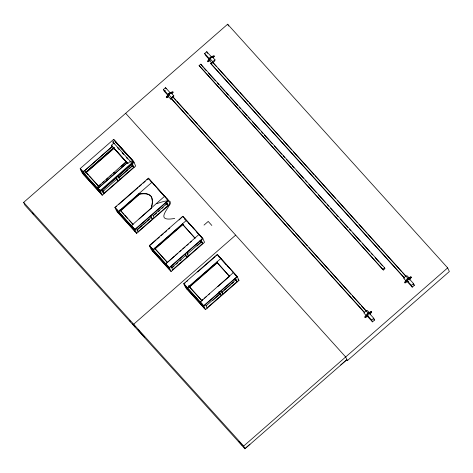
<?xml version="1.0" encoding="UTF-8"?>
<svg xmlns="http://www.w3.org/2000/svg" width="473" height="473" viewBox="0 0 473 473"><rect width="100%" height="100%" fill="white"/><g stroke="black" fill="none" stroke-linecap="round" stroke-linejoin="round"><path stroke-width="0.71" d="M152.537 201.457L152.259 204.312M151.827 206.252L152.117 204.957M151.62 206.949L151.212 208.357L152.371 202.255L151.975 197.909M167.868 95.972L170.729 99.135L171.433 97.592L173.839 95.901L170.984 92.738M173.839 95.901L173.136 97.444L170.729 99.135M209.084 59.982L211.939 63.146L212.643 61.602L215.049 59.911L212.194 56.748M215.049 59.911L214.346 61.455L211.939 63.146M168.565 96.823L166.756 97.751L166.242 97.184L169.009 93.471L172.621 91.608L173.136 92.176L171.953 93.772M166.756 97.751L169.523 94.038L173.136 92.176M213.163 57.777L214.352 56.186L213.837 55.619L210.219 57.475L207.452 61.188L207.966 61.762L210.379 60.52M207.966 61.762L210.733 58.049L214.352 56.186M368.296 316.088L365.28 317.637L364.766 317.07L367.533 313.357L371.151 311.5L371.666 312.068L370.081 314.19M365.28 317.637L368.047 313.924L371.666 312.068M370.359 312.558L371.151 311.5M409.435 280.004L411.409 277.355L410.895 276.788L407.277 278.644L404.516 282.357L405.03 282.925L408.648 281.068M405.03 282.925L407.791 279.212L411.409 277.355M409.316 278.904L410.895 276.788M172.645 96.522L368.893 313.865L370.205 313.64L367.35 310.477L366.031 310.702L363.897 312.978L366.752 316.141L367.61 315.231M212.891 62.359L408.637 279.153L409.949 278.928L407.093 275.765L405.781 275.99L403.646 278.266L406.502 281.429L407.354 280.519M346.922 359.699L244.919 448.782L24.903 205.111L23.65 202.385L227.655 24.218L447.671 267.889L449.35 271.537L347.348 360.621L346.36 359.527M163.463 89.503L165.556 87.676L170.097 92.702L168.004 94.529L163.463 89.503L164.273 91.265L167.903 95.286M204.673 53.508L206.766 51.681L211.307 56.713L209.214 58.54L204.673 53.508L205.483 55.276L209.113 59.296M164.273 91.265L165.319 90.349M131.34 159.277L133.569 161.411L135.686 166.017L102.215 195.248L82.314 173.207L80.191 168.601L113.668 139.369L116.518 142.864M199.139 65.605L200.771 64.18L384.608 267.783L384.981 268.593L383.349 270.018L199.139 65.605L383.349 270.018M113.81 143.142L112.811 141.941L114.549 140.428L132.836 160.684L131.098 162.204L130.276 161.382M130.442 161.234L127.828 163.516L112.338 146.518L111.362 145.276L113.975 142.994M83.147 170.924L82.314 171.658L99.306 190.477L100.146 189.75M112.68 146.216L83.047 172.095L112.609 146.062M113.898 147.706L84.265 173.585L113.768 147.428M84.377 173.597L83.544 174.33L100.536 193.155M404.249 277.947L210.881 63.79L210.668 63.323L211.532 62.566M85.838 172.544L114.318 147.671M85.985 172.876L114.466 148.002M96.906 187.58L126.409 161.423M98.555 186.143L100.749 184.228M102.393 182.785L104.042 181.348M106.236 179.433L107.879 177.996M110.073 176.08L111.173 175.122M113.366 173.201L114.466 172.243M121.047 166.496L125.989 162.18M127.497 162.629L97.87 188.508L127.426 162.47M102.215 195.248L100.099 190.643L133.569 161.411M102.286 191.849L117.073 178.936M118.717 177.499L132.41 165.538L133.859 167.152L103.741 193.457L102.771 192.387M102.984 191.701L104.078 190.743M118.865 177.83L128.177 169.695M129.271 168.737L132.558 165.869L131.719 164.048M114.939 207.411L148.41 178.179L168.311 200.221L170.114 204.147L136.644 233.378L116.742 211.336L114.939 207.411L118.699 211.715L139.547 193.504M116.736 206.228L115.063 207.694L134.971 229.736L168.441 200.505L148.534 178.457L146.861 179.923M118.906 204.336L138.11 187.562M139.21 186.604L141.403 184.689M143.047 183.252L145.246 181.336M118.569 211.437L152.04 182.2L152.17 182.483M118.806 211.727L117.972 212.46L134.971 231.285M120.266 210.68L139.984 193.457M120.414 211.005L140.132 193.788M132.434 224.752L131.334 225.71L164.681 196.2L164.805 196.478M139.021 219.005L151.638 207.978M136.644 233.378L134.84 229.452L168.311 200.221M136.715 229.979L151.502 217.066M153.146 215.629L166.839 203.674L168.293 205.282L138.169 231.593L137.2 230.517M137.412 229.831L142.343 225.526M143.437 224.569L146.175 222.18M147.274 221.222L149.462 219.306M154.393 215.002L156.581 213.087M158.224 211.656L159.868 210.219M162.062 208.303L163.155 207.351M165.893 204.957L166.993 203.999L166.153 202.178M149.367 245.546L182.838 216.315L202.74 238.357L204.549 242.282L171.072 271.514L151.171 249.472L149.367 245.546L153.128 249.845M150.042 245.345L156.078 240.071M157.178 239.113L159.371 237.198M161.021 235.761L163.215 233.845M164.858 232.403L166.65 230.842M168.701 229.05L169.795 228.092M179.125 219.945L182.838 216.315M152.998 249.567L186.468 220.335L186.599 220.613M182.755 223.966L152.401 250.589L169.399 269.415M154.695 248.81L182.631 224.415M154.848 249.141L183.329 224.267M204.029 225.089L208.209 221.435L211.845 225.455M174.543 256.177L165.769 263.845L199.109 234.33L199.239 234.614M175.643 255.219L177.836 253.303M179.486 251.861L181.129 250.424M182.773 248.987L184.973 247.072M186.616 245.635L188.266 244.198M190.459 242.277L191.553 241.319M171.072 271.514L169.269 267.588L202.74 238.357M171.693 267.635L185.93 255.195M187.03 254.243L201.267 241.804L202.722 243.412L172.598 269.722M172.391 267.481L174.034 266.051M176.228 264.135L177.866 262.698M180.059 260.789L181.153 259.831M197.04 245.96L201.421 242.135L200.582 240.308M235.66 235.14L133.658 324.224L134.911 326.944M183.796 283.676L217.267 254.444L237.168 276.486L238.977 280.412L205.507 309.644L185.605 287.602L183.796 283.676L187.556 287.974L217.19 262.101M185.18 282.86L183.926 283.954L203.828 305.996L237.298 276.764L217.267 254.444M186.669 281.559L187.769 280.601M197.643 271.975L215.203 256.638M216.143 255.822L217.397 254.722M187.426 287.696L220.897 258.465L221.027 258.743M187.669 287.992L186.829 288.725L203.828 307.551M189.123 286.94L217.604 262.066M189.277 287.271L217.208 262.876M202.941 299.58L200.197 301.975L233.538 272.466L233.668 272.744M204.584 298.144L206.234 296.701M208.427 294.785L209.521 293.828M217.757 286.638L229.825 276.096M205.507 309.644L203.697 305.718L237.168 276.486M206.122 305.765L220.365 293.331M221.459 292.373L235.696 279.933L237.15 281.547L207.026 307.852M212.844 300.355L220.513 293.656M222.156 292.225L223.25 291.267M224.35 290.31L226.537 288.394M227.631 287.436L230.375 285.048M231.468 284.09L233.656 282.18M382.976 269.208L384.608 267.783M367.137 315.077L369.23 313.25L373.771 318.276L374.581 320.038L372.488 321.865L367.947 316.839L367.137 315.077L371.677 320.103L372.488 321.865M406.881 280.365L408.974 278.538L413.514 283.564L414.324 285.325L412.231 287.152L407.691 282.127L406.881 280.365L411.421 285.39L412.231 287.152M371.677 320.103L373.771 318.276M411.421 285.39L413.514 283.564M244.919 448.782L243.666 446.057L447.671 267.889M249.91 444.277L245.073 448.505L244.103 447.428M340.743 364.949L345.58 360.722M166.242 97.184L167.448 96.563M406.325 281.429L407.531 280.808M364.766 317.07L367.781 315.521M156.669 203.715C191.896 191.163 144.005 223.977 174.732 218.425M406.502 281.429L407.815 281.204M366.752 316.141L368.065 315.917M150.899 196.106C147.665 192.937 142.621 193.699 138.571 194.356L138.441 194.078C142.799 193.333 149.001 192.505 151.596 197.064M97.793 188.349L100.099 190.643M210.219 57.475L210.733 58.049M209.787 58.439L212.643 61.602M413.42 284.32L414.324 285.325M213.104 62.832L216.569 66.663M218.053 68.307L225.964 77.069M226.951 78.169L238.824 91.313M239.811 92.406L248.219 101.719M249.206 102.812L260.582 115.412M261.569 116.506L269.977 125.818M270.964 126.912L282.34 139.511M283.333 140.605L291.735 149.917M293.219 151.561L313.989 174.567M314.983 175.66L335.753 198.666M337.237 200.304L357.511 222.765M358.995 224.403L366.906 233.171M367.893 234.265L379.766 247.409M380.753 248.502L401.524 271.508M402.511 272.602L405.479 275.889M407.277 278.644L407.791 279.212M210.668 63.323L404.527 278.023M203.118 67.184L200.771 64.18M204.105 68.278L206.086 70.465M208.558 73.203L215.475 80.865M217.45 83.053L218.934 84.697M220.418 86.34L224.864 91.265M225.852 92.359L228.323 95.097M230.298 97.284L237.712 105.497M239.196 107.135L240.68 108.778M242.655 110.966L247.101 115.891M248.089 116.991L250.069 119.178M252.541 121.916L259.458 129.578M261.433 131.766L262.917 133.41M264.401 135.047L268.847 139.978M269.835 141.072L272.306 143.81M274.281 145.997L281.695 154.204M283.179 155.848L284.657 157.491M286.638 159.679L291.084 164.604M292.072 165.698L294.052 167.891M296.518 170.623L303.441 178.286M305.416 180.479L306.9 182.117M308.875 184.31L316.289 192.517M318.264 194.71L325.678 202.917M327.162 204.561L328.64 206.198M330.621 208.392L335.067 213.317M336.055 214.411L338.029 216.599M340.501 219.336L347.915 227.548M349.399 229.186L350.883 230.83M352.858 233.018L360.272 241.23M362.247 243.418L369.661 251.63M371.145 253.274L372.623 254.912M375.095 257.649L379.05 262.03M380.038 263.124L382.509 265.861M373.215 318.53L374.581 320.038M172.864 96.995L175.832 100.282M176.819 101.376L188.195 113.975M189.679 115.619L197.59 124.381M198.583 125.475L210.45 138.624M211.437 139.718L219.844 149.03M220.832 150.124L232.208 162.724M233.201 163.818L241.602 173.13M242.596 174.224L263.366 197.229M264.85 198.873L285.621 221.872M286.608 222.972L294.519 231.735M295.513 232.828L307.379 245.972M308.863 247.616L329.137 270.071M330.621 271.715L338.532 280.477M339.525 281.577L350.901 294.171M352.379 295.814L360.296 304.577M361.283 305.676L366.226 311.151M169.009 93.471L169.523 94.038M367.533 313.357L368.047 313.924M168.577 94.429L171.433 97.592M170.919 98.035L364.287 312.186M171.137 98.502L364.5 312.659M125.652 113.301L345.668 356.973L347.348 360.621M115.548 141.622L132.014 159.862M115.672 141.924L122.945 149.976M123.932 151.07L133.883 162.091L100.412 191.323L96.776 187.302M118.96 145.702L113.668 139.369M119.196 145.968L127.462 155.12M128.183 155.919L134.007 162.369L100.536 191.6L80.635 169.559M182.968 216.593L202.87 238.634L169.399 267.866L149.498 245.824M119.669 146.725L122.584 149.953M124.038 151.567L125.984 153.719M151.183 181.632L149.988 180.071M153.128 183.784L154.582 185.398M157.497 188.621L167.211 199.381M184.641 218.686L187.072 221.376M188.041 222.452L190.471 225.142M192.41 227.294L193.871 228.908M196.301 231.593L201.64 237.511M219.07 256.815L226.36 264.886M227.815 266.5L229.754 268.652M232.184 271.342L233.644 272.951M234.614 274.027L236.068 275.641M238.008 279.336L238.977 280.412M112.811 141.941L131.098 162.204M117.771 147.7L119.226 149.314M122.14 152.543L123.601 154.157M126.51 157.385L127.485 158.461M117.996 148.185L118.965 149.261M122.365 153.027L123.335 154.103M126.734 157.87L127.71 158.946M131.364 164.308L132.334 165.384M165.792 202.438L166.768 203.514M200.227 240.568L201.196 241.644M234.655 278.703L235.625 279.78M131.104 164.255L134.013 167.477L132.334 163.829M166.017 202.923L168.441 205.607L166.768 201.965M199.961 240.521L202.87 243.743L201.196 240.095M234.395 278.65L237.304 281.873L235.625 278.225M111.362 145.276L127.828 163.516M187.527 254.764L188.496 255.834L186.971 252.517M221.955 292.893L222.925 293.97L221.399 290.653M85.217 171.321L98.816 186.38M120.136 209.988L133.244 224.509M154.565 248.124L167.188 262.107M188.508 285.716L202.107 300.775M85.926 172.343L88.356 175.034M89.326 176.11L98.555 186.327M119.87 209.941L123.755 214.239M124.73 215.316L127.645 218.544M129.099 220.158L132.499 223.924M154.789 248.609L166.928 262.054M188.733 286.2L201.847 300.722M80.505 169.281L84.141 173.301M131.21 225.432L134.84 229.452M165.639 263.562L169.269 267.588M200.067 301.697L203.697 305.718M116.742 209.787L133.741 228.613M151.171 247.917L168.169 266.742M185.599 286.053L202.598 304.872M23.65 202.385L243.666 446.057M138.081 329.651L139.535 331.26M32.288 212.844L33.743 214.458M129.241 320.221L130.696 321.835M132.641 323.981L135.065 326.666M138.418 330.385L144.726 337.367M238.764 441.522L242.649 445.82M80.191 168.601L82.976 171.936M227.655 24.218L228.494 26.045M206.766 51.681L207.576 53.449M165.556 87.676L166.094 88.853M235.844 275.156L236.405 276.374M235.01 278.443L235.85 280.264M218.851 256.331L219.407 257.549M201.415 237.026L201.977 238.238M219.726 292.113L221.252 295.43L219.797 293.822L218.887 291.829M184.417 218.201L184.978 219.413M166.987 198.891L167.543 200.109M185.298 253.983L186.823 257.3L184.76 254.362M148.41 178.179L149.096 179.675M205.501 304.535L207.18 308.183M202.373 304.387L204.052 308.035M152.543 214.387L154.068 217.704M185.381 285.562L187.054 289.21M126.066 161.725L126.196 162.003L113.425 147.724M150.869 215.848L152.395 219.165L150.331 216.232M115.56 141.935L115.784 142.42M171.072 266.405L172.746 270.048M113.887 143.396L114.111 143.887M167.945 266.258L169.624 269.9M150.946 247.432L152.625 251.08M118.108 176.258L119.639 179.574M116.435 177.718L117.96 181.035L116.512 179.427L115.595 177.434M136.644 228.27L138.317 231.918M133.516 228.122L135.195 231.77M116.518 209.303L118.197 212.945M102.209 190.14L103.889 193.788M99.088 189.992L100.761 193.64M82.089 171.167L83.768 174.815M151.466 196.786L152.554 200.919M194.923 237.984L182.288 223.989L195.053 238.268L194.923 237.984M229.352 276.12L216.717 262.119L229.482 276.398L229.352 276.12"/></g></svg>
